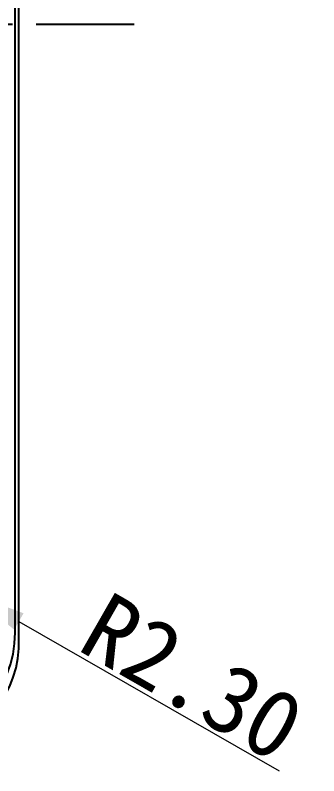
# Model space of a CAD drawing. Header units: millimetres. Extents: x 1278 to 1512, y 149 to 305.
# Drawn here: x 1326.27 to 1334.29, y 239.82 to 259.9 of the extents above; entities that cross this region are included whole.
import ezdxf

# ---------------------------------------------------------------- set-up
doc = ezdxf.new("R2010")
doc.units = ezdxf.units.MM
doc.linetypes.add('CENTER2', pattern=[1.125, 0.75, -0.125, 0.125, -0.125])
doc.layers.add('LAYOUT.drawing', color=7, linetype='Continuous')
doc.styles.add('宋体', font='')
doc.styles.get('宋体').set_extended_font_data('SimSun')
doc.dimstyles.new('标准', dxfattribs={"dimtxt": 1.8, "dimasz": 1.5, "dimexe": 0.5, "dimexo": 0.4, "dimgap": 0.1, "dimtad": 1, "dimzin": 1, "dimdsep": 46, "dimtxsty": '宋体', "dimblk": 'CLOSEDBLANK', "dimcen": 0.09, "dimclrd": 96, "dimclre": 96, "dimclrt": 3, "dimadec": 0, "dimazin": 0, "dimtfac": 1, "dimtofl": 0, "dimtmove": 0, "dimatfit": 1, "dimldrblk": 'CLOSEDBLANK', "dimfxl": 1, "dimtolj": 1, "dimlwd": 0, "dimlwe": 0, "dimarcsym": 0})

# ---------------------------------------------------------------- blocks, each defined once
blk = doc.blocks.new('*D135')
at = {"color": 96, "lineweight": 0, "transparency": 16777216}
for p, q in [((1323.073, 245.69), (1323.073, 245.87)), ((1322.983, 245.78), (1323.163, 245.78))]:
    blk.add_line(p, q, dxfattribs=at)
at = {"color": 7, "lineweight": 0, "transparency": 16777216}
blk.add_line((1326.37, 243.89), (1333.245, 239.949), dxfattribs=at)
at = {"color": 7, "transparency": 16777216}
blk.add_solid([(1326.494, 244.107), (1326.246, 243.673), (1325.069, 244.636)], dxfattribs=at)
at = {"layer": 'Defpoints', "color": 0, "transparency": 16777216}
for p in [(1323.073, 245.78), (1325.069, 244.636)]:
    blk.add_point(p, dxfattribs=at)
at = {"color": 7, "transparency": 16777216, "insert": (1330.956, 242.414), "char_height": 1.8, "attachment_point": 5, "rotation": 330.175, "style": '宋体'}
blk.add_mtext('\\A1;R2.30', dxfattribs=at)
blk = doc.blocks.new('_ClosedBlank')
at = {"color": 0, "linetype": 'ByBlock', "lineweight": -2}
for p, q in [((-1, 0.167), (0, 0)), ((-1, 0.167), (-1, -0.167)), ((0, 0), (-1, -0.167))]:
    blk.add_line(p, q, dxfattribs=at)

msp = doc.modelspace()

# ---------------------------------------------------------------- linework, layer by layer
at = {"color": 1, "linetype": 'CENTER2', "ltscale": 5}
msp.add_line((1304.328, 259.656), (1329.417, 259.656), dxfattribs=at)
at = {"layer": 'LAYOUT.drawing'}
msp.add_line((1326.373, 243.177), (1326.373, 274.205), dxfattribs=at)
at = {"layer": 'LAYOUT.drawing', "color": 4}
msp.add_line((1326.273, 243.6), (1326.273, 273.882), dxfattribs=at)
msp.add_arc((1323.423, 243.6), 2.85, 270, 0, dxfattribs=at)
at = {"layer": 'LAYOUT.drawing'}
msp.add_arc((1323.585, 243.339), 2.793, 273.3164, 356.6836, dxfattribs=at)

# ---------------------------------------------------------------- dimensions: what is measured, and where the dimension line sits
dim = msp.add_radius_dim(center=(1323.073, 245.78), mpoint=(1325.069, 244.636), dimstyle='标准', override={"dimtxsty": '宋体', "dimsah": 1, "dimclrd": 7, "dimclrt": 7, "dimfxl": 1.25})
dim.commit()
dim.dimension.update_dxf_attribs({"geometry": '*D135', "text_midpoint": (1330.956, 242.414)})

doc.saveas('drawing.dxf')
